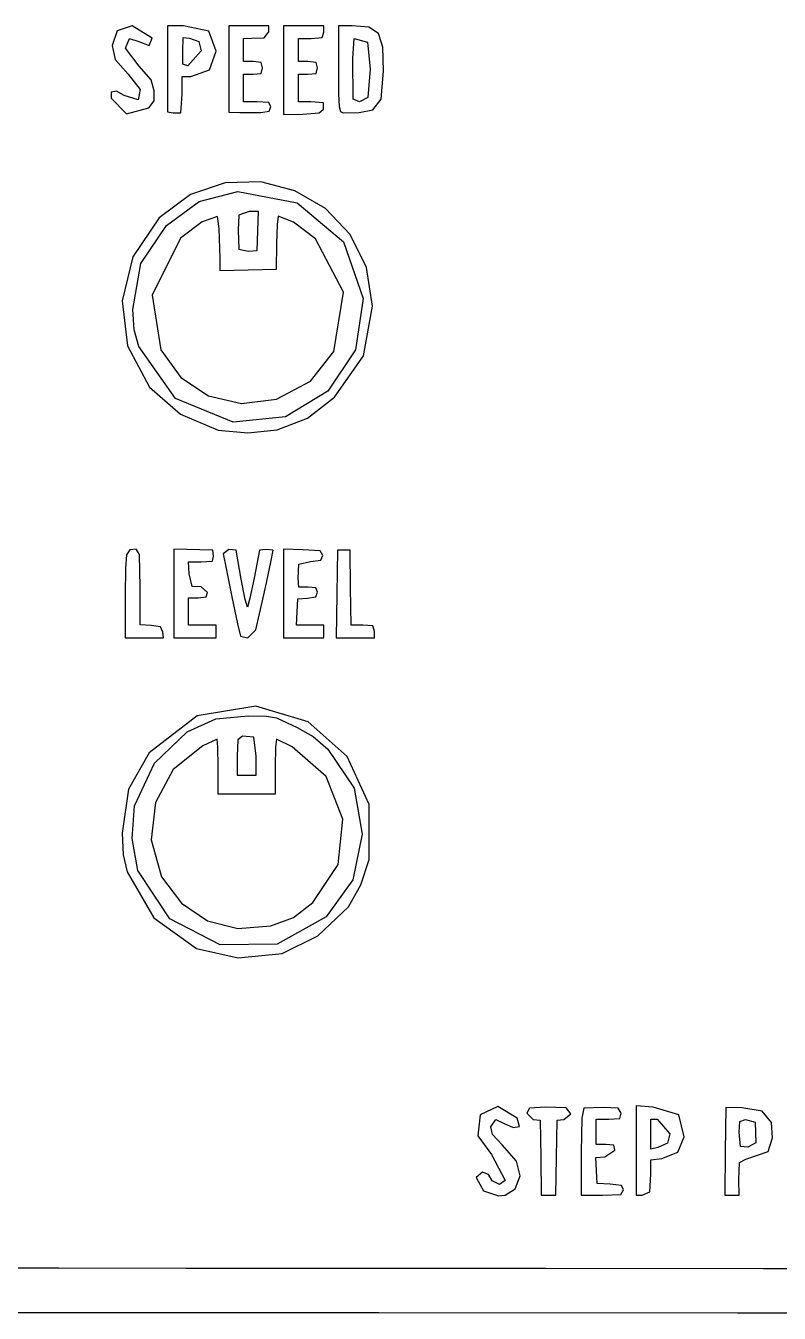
# Model space of a CAD drawing. Extents: x 0 to 149, y 0 to 89.
# Drawn here: x 38.05 to 53.16, y 30.79 to 56.61 of the extents above; entities that cross this region are included whole.
import ezdxf

# ---------------------------------------------------------------- set-up
doc = ezdxf.new("R2010")
doc.units = 0
doc.layers.get('0').update_dxf_attribs({"linetype": 'CONTINUOUS'})

msp = doc.modelspace()

# ---------------------------------------------------------------- linework, layer by layer
at = {"color": 0}
for p, q in [((40.1835, 56.6138), (39.8776, 56.5132)), ((40.5846, 56.3644), (40.1835, 56.6138)), ((41.209, 56.6138), (40.8891, 56.6138)), ((40.8891, 56.6138), (40.8891, 54.8845)), ((41.7174, 56.5037), (41.209, 56.6138)), ((42.9204, 56.6138), (42.1171, 56.6138)), ((42.1171, 56.6138), (42.1171, 54.8831)), ((42.9204, 56.4928), (42.9204, 56.6138)), ((44.0214, 56.6138), (43.2167, 56.6138)), ((43.2167, 56.6138), (43.2167, 54.8361)), ((44.0214, 56.4871), (44.0214, 56.6138)), ((44.5904, 56.6138), (44.3177, 56.6138)), ((44.3177, 56.6138), (44.3177, 55.7498)), ((44.9255, 56.5848), (44.5904, 56.6138)), ((45.1185, 56.4596), (44.9255, 56.5848)), ((39.8776, 56.5132), (39.7771, 56.2169)), ((40.0484, 56.1647), (40.1271, 56.3605)), ((40.1271, 56.3605), (40.313, 56.297)), ((40.313, 56.297), (40.5211, 56.2144)), ((40.5211, 56.2144), (40.5846, 56.3644)), ((41.1939, 56.0959), (41.2062, 56.3809)), ((41.2062, 56.3809), (41.3329, 56.3672)), ((41.3329, 56.3672), (41.5163, 56.2984)), ((41.5163, 56.2984), (41.5657, 56.1082)), ((41.862, 56.1068), (41.7174, 56.5037)), ((42.4134, 56.3605), (42.5718, 56.3658)), ((42.4134, 55.8945), (42.4134, 56.3605)), ((42.5718, 56.3658), (42.8255, 56.3714)), ((42.8255, 56.3714), (42.9204, 56.4928)), ((43.513, 55.8945), (43.513, 56.3605)), ((43.513, 56.3605), (43.7677, 56.3605)), ((43.7677, 56.3605), (43.9896, 56.3771)), ((43.9896, 56.3771), (44.0214, 56.4871)), ((44.6084, 55.9551), (44.6334, 56.3577)), ((44.6334, 56.3577), (44.9005, 56.2846)), ((45.2039, 56.1869), (45.1185, 56.4596)), ((39.7771, 56.2169), (39.842, 55.9361)), ((40.3229, 55.8038), (40.0484, 56.1647)), ((41.1963, 55.8465), (41.1939, 56.0959)), ((41.5657, 56.1082), (41.2972, 55.8105)), ((41.734, 55.728), (41.862, 56.1068)), ((44.9005, 56.2846), (44.9531, 55.7431)), ((45.2205, 55.7128), (45.2039, 56.1869)), ((39.842, 55.9361), (40.101, 55.6412)), ((40.5624, 55.5322), (40.3229, 55.8038)), ((41.2972, 55.8105), (41.1963, 55.8465)), ((42.6036, 55.8945), (42.4134, 55.8945)), ((42.7662, 55.8782), (42.6036, 55.8945)), ((42.7937, 55.7678), (42.7662, 55.8782)), ((43.7046, 55.8945), (43.513, 55.8945)), ((43.8672, 55.8782), (43.7046, 55.8945)), ((43.8947, 55.7678), (43.8672, 55.8782)), ((44.6126, 55.1438), (44.6084, 55.9551)), ((40.101, 55.6412), (40.3419, 55.335)), ((40.6245, 55.3074), (40.5624, 55.5322)), ((41.1854, 55.2415), (41.1854, 55.5985)), ((41.1854, 55.5985), (41.3561, 55.5985)), ((41.3561, 55.5985), (41.734, 55.728)), ((42.4134, 55.0898), (42.4134, 55.6412)), ((42.4134, 55.6412), (42.6036, 55.6412)), ((42.6036, 55.6412), (42.7662, 55.6588)), ((42.7662, 55.6588), (42.7937, 55.7678)), ((43.513, 55.0898), (43.513, 55.6412)), ((43.513, 55.6412), (43.7046, 55.6412)), ((43.7046, 55.6412), (43.8672, 55.6588)), ((43.8672, 55.6588), (43.8947, 55.7678)), ((44.3177, 55.7498), (44.3191, 55.251)), ((44.9531, 55.7431), (44.909, 55.1727)), ((45.175, 55.1438), (45.2205, 55.7128)), ((39.8653, 55.3021), (39.7577, 55.2827)), ((39.7577, 55.2827), (39.7619, 55.1642)), ((40.0209, 55.2168), (39.8653, 55.3021)), ((40.3419, 55.335), (40.2992, 55.1272)), ((40.6217, 55.1078), (40.6245, 55.3074)), ((39.7619, 55.1642), (40.0678, 54.846)), ((40.2992, 55.1272), (40.0209, 55.2168)), ((40.5158, 54.966), (40.6217, 55.1078)), ((41.1536, 54.8693), (41.1854, 55.2415)), ((42.6875, 55.0898), (42.4134, 55.0898)), ((42.9232, 55.076), (42.6875, 55.0898)), ((42.963, 54.9878), (42.9232, 55.076)), ((43.7653, 55.0898), (43.513, 55.0898)), ((44.0147, 55.0651), (43.7653, 55.0898)), ((44.02, 54.9381), (44.0147, 55.0651)), ((44.3191, 55.251), (44.3286, 54.9921)), ((44.7421, 55.0898), (44.6126, 55.1438)), ((44.909, 55.1727), (44.7421, 55.0898)), ((45.0053, 54.9271), (45.175, 55.1438)), ((40.0678, 54.846), (40.5158, 54.966)), ((40.8891, 54.8845), (41.0048, 54.8693)), ((41.0048, 54.8693), (41.1536, 54.8693)), ((42.1171, 54.8831), (42.339, 54.8707)), ((42.339, 54.8707), (42.762, 54.8721)), ((42.762, 54.8721), (42.9299, 54.9025)), ((42.9299, 54.9025), (42.963, 54.9892)), ((42.963, 54.9892), (42.963, 54.9878)), ((43.2167, 54.8361), (43.6026, 54.8432)), ((43.6026, 54.8432), (43.9289, 54.864)), ((43.9289, 54.864), (44.02, 54.9381)), ((44.3286, 54.9921), (44.3576, 54.8929)), ((44.3576, 54.8929), (44.413, 54.8693)), ((44.413, 54.8693), (44.7298, 54.8735)), ((44.7298, 54.8735), (45.0053, 54.9271)), ((42.0469, 53.4638), (41.3508, 53.2282)), ((42.7591, 53.4818), (42.0469, 53.4638)), ((43.4439, 53.3026), (42.7591, 53.4818)), ((41.3508, 53.2282), (40.7197, 52.7583)), ((41.523, 53.0916), (42.2988, 53.2927)), ((42.2988, 53.2927), (43.4894, 53.0627)), ((44.0559, 52.9456), (43.4439, 53.3026)), ((40.8672, 52.6108), (41.523, 53.0916)), ((43.4894, 53.0627), (44.4211, 52.2799)), ((44.5491, 52.4274), (44.0559, 52.9456)), ((40.7197, 52.7583), (40.192, 51.9811)), ((41.5837, 52.6782), (41.1484, 52.3505)), ((41.8938, 52.7872), (41.5837, 52.6782)), ((41.9255, 52.5445), (41.8938, 52.7872)), ((42.3196, 52.8147), (42.3086, 52.5141)), ((42.5249, 52.8891), (42.3196, 52.8147)), ((42.7122, 52.8891), (42.5249, 52.8891)), ((42.6999, 52.4979), (42.7122, 52.8891)), ((43.1105, 52.7967), (43.0886, 52.6246)), ((43.4164, 52.6743), (43.1105, 52.7967)), ((40.356, 51.8488), (40.8672, 52.6108)), ((41.9446, 51.9451), (41.9255, 52.5445)), ((42.3086, 52.5141), (42.3224, 52.1353)), ((42.6875, 52.1063), (42.6999, 52.4979)), ((43.0886, 52.6246), (43.0759, 52.2471)), ((43.8573, 52.3378), (43.4164, 52.6743)), ((44.8786, 51.7687), (44.5491, 52.4274)), ((41.1484, 52.3505), (40.5832, 51.212)), ((43.0759, 52.2471), (43.0692, 51.7246)), ((44.4168, 51.2713), (43.8573, 52.3378)), ((44.4211, 52.2799), (44.8123, 51.1457)), ((40.192, 51.9811), (39.9796, 51.0949)), ((41.9474, 51.7013), (41.9446, 51.9451)), ((42.3224, 52.1353), (42.5083, 52.0926)), ((42.5083, 52.0926), (42.6875, 52.1063)), ((40.1973, 50.9199), (40.356, 51.8488)), ((42.5083, 51.7123), (41.9474, 51.7013)), ((43.0692, 51.7246), (42.5083, 51.7123)), ((44.9986, 50.9873), (44.8786, 51.7687)), ((40.5832, 51.212), (40.7582, 50.1138)), ((44.2253, 50.0807), (44.4168, 51.2713)), ((44.8123, 51.1457), (44.6596, 50.111)), ((39.9796, 51.0949), (40.09, 50.1936)), ((40.2209, 50.5174), (40.1973, 50.9199)), ((44.8194, 49.9911), (44.9986, 50.9873)), ((40.3172, 50.1798), (40.2209, 50.5174)), ((40.09, 50.1936), (40.5282, 49.3642)), ((41.0475, 49.1367), (40.3172, 50.1798)), ((40.7582, 50.1138), (41.1536, 49.5596)), ((44.6596, 50.111), (44.1053, 49.2855)), ((43.7568, 49.4852), (44.2253, 50.0807)), ((44.2366, 49.1642), (44.8194, 49.9911)), ((40.5282, 49.3642), (41.1484, 48.8237)), ((41.1536, 49.5596), (41.7131, 49.1931)), ((43.0749, 49.1257), (43.7568, 49.4852)), ((42.2081, 48.6625), (41.0475, 49.1367)), ((41.7131, 49.1931), (42.3732, 49.0403)), ((42.3732, 49.0403), (43.0749, 49.1257)), ((44.1053, 49.2855), (43.2523, 48.7701)), ((43.6961, 48.744), (44.2366, 49.1642)), ((41.1484, 48.8237), (41.9047, 48.5027)), ((43.2523, 48.7701), (42.2081, 48.6625)), ((43.09, 48.5098), (43.6961, 48.744)), ((41.9047, 48.5027), (42.4974, 48.4505)), ((42.4974, 48.4505), (43.09, 48.5098)), ((40.0678, 46.0058), (40.0445, 45.7345)), ((40.1313, 46.1038), (40.0678, 46.0058)), ((40.2579, 46.1162), (40.1313, 46.1038)), ((40.3257, 46.0072), (40.2579, 46.1162)), ((40.338, 45.3552), (40.3257, 46.0072)), ((41.7985, 46.0939), (41.0161, 46.1186)), ((41.0161, 46.1186), (41.0161, 44.3371)), ((41.7904, 45.8763), (41.8123, 45.9782)), ((41.8123, 45.9782), (41.7985, 46.0939)), ((42.121, 46.1077), (42.0028, 46.0237)), ((42.0028, 46.0237), (42.0631, 45.7316)), ((42.2645, 46.0939), (42.121, 46.1077)), ((42.3679, 45.5126), (42.2645, 46.0939)), ((42.7316, 46.0939), (42.6254, 45.5359)), ((42.8681, 46.1077), (42.7316, 46.0939)), ((43.0057, 46.0939), (42.8681, 46.1077)), ((42.9588, 45.8541), (43.0057, 46.0939)), ((43.6093, 46.1063), (43.2167, 46.1186)), ((43.2167, 46.1186), (43.2167, 44.3371)), ((43.9498, 46.083), (43.6093, 46.1063)), ((44.0009, 45.9892), (43.9498, 46.083)), ((43.9635, 45.8971), (44.0009, 45.9892)), ((44.2969, 46.0939), (44.2845, 45.2162)), ((44.5505, 46.0939), (44.2969, 46.0939)), ((44.5615, 45.3429), (44.5505, 46.0939)), ((40.0445, 45.7345), (40.0417, 45.2011)), ((41.3205, 45.6188), (41.3082, 45.8611)), ((41.3082, 45.8611), (41.5671, 45.8611)), ((41.5671, 45.8611), (41.7904, 45.8763)), ((42.0631, 45.7316), (42.1802, 45.1637)), ((42.8516, 45.3499), (42.9588, 45.8541)), ((43.5074, 45.5373), (43.524, 45.8142)), ((43.524, 45.8142), (43.7596, 45.8706)), ((43.7596, 45.8706), (43.9635, 45.8971)), ((41.3865, 45.369), (41.3205, 45.6188)), ((42.4462, 45.11), (42.3679, 45.5126)), ((42.6254, 45.5359), (42.5429, 45.1362)), ((43.5225, 45.3542), (43.5074, 45.5373)), ((40.0417, 45.2011), (40.0417, 44.3371)), ((40.338, 44.5961), (40.338, 45.3552)), ((41.5657, 45.3595), (41.3865, 45.369)), ((41.6927, 45.248), (41.5657, 45.3595)), ((41.6624, 45.1584), (41.6927, 45.248)), ((42.7359, 44.8194), (42.8516, 45.3499)), ((43.7085, 45.3542), (43.5225, 45.3542)), ((43.8644, 45.3376), (43.7085, 45.3542)), ((43.863, 45.1626), (43.8947, 45.2508)), ((43.8947, 45.2508), (43.8644, 45.3376)), ((44.2845, 45.2162), (44.2736, 44.3371)), ((44.5742, 44.5918), (44.5615, 45.3429)), ((41.312, 44.5918), (41.312, 45.1418)), ((41.312, 45.1418), (41.5025, 45.1418)), ((41.5025, 45.1418), (41.6624, 45.1584)), ((42.1802, 45.1637), (42.2949, 44.6169)), ((42.4946, 44.9545), (42.4462, 45.11)), ((42.5429, 45.1362), (42.4946, 44.9545)), ((43.4742, 44.5918), (43.5046, 45.121)), ((43.5046, 45.121), (43.6989, 45.1337)), ((43.6989, 45.1337), (43.863, 45.1626)), ((42.6628, 44.4969), (42.7359, 44.8194)), ((40.5613, 44.5837), (40.338, 44.5961)), ((40.7515, 44.5562), (40.5613, 44.5837)), ((40.797, 44.4542), (40.7515, 44.5562)), ((40.8093, 44.3371), (40.797, 44.4542)), ((41.862, 44.5918), (41.312, 44.5918)), ((41.862, 44.4652), (41.862, 44.5918)), ((41.862, 44.3371), (41.862, 44.4652)), ((42.2949, 44.6169), (42.3556, 44.3699)), ((42.4988, 44.3371), (42.6628, 44.4969)), ((44.0214, 44.5918), (43.4742, 44.5918)), ((44.0214, 44.4652), (44.0214, 44.5918)), ((44.0214, 44.3371), (44.0214, 44.4652)), ((44.8056, 44.5918), (44.5742, 44.5918)), ((45.0067, 44.5766), (44.8056, 44.5918)), ((45.037, 44.4652), (45.0067, 44.5766)), ((45.037, 44.3371), (45.037, 44.4652)), ((40.0417, 44.3371), (40.8093, 44.3371)), ((41.0161, 44.3371), (41.862, 44.3371)), ((42.3556, 44.3699), (42.4988, 44.3371)), ((43.2167, 44.3371), (44.0214, 44.3371)), ((44.2736, 44.3371), (45.037, 44.3371)), ((42.6586, 42.9701), (41.4831, 42.7729)), ((43.7074, 42.6529), (42.6586, 42.9701)), ((41.4831, 42.7729), (40.5183, 42.0303)), ((41.2821, 42.4505), (41.8592, 42.7108)), ((41.8592, 42.7108), (42.5041, 42.7757)), ((42.5041, 42.7757), (42.8748, 42.7648)), ((42.8748, 42.7648), (43.0759, 42.7359)), ((43.0759, 42.7359), (43.488, 42.5415)), ((44.4941, 41.9573), (43.7074, 42.6529)), ((40.6287, 41.825), (41.2821, 42.4505)), ((42.3954, 42.3665), (42.3002, 42.2935)), ((42.6201, 42.3429), (42.3954, 42.3665)), ((43.488, 42.5415), (43.8108, 42.3609)), ((43.8108, 42.3609), (44.1029, 42.1033)), ((41.5988, 42.1735), (41.0034, 41.6966)), ((41.8828, 42.3058), (41.5988, 42.1735)), ((41.898, 42.1446), (41.8828, 42.3058)), ((41.9047, 41.7558), (41.898, 42.1446)), ((42.3002, 42.2935), (42.2864, 41.9626)), ((42.6667, 41.964), (42.6201, 42.3429)), ((43.0555, 42.1446), (43.0484, 41.7558)), ((43.0735, 42.3058), (43.0555, 42.1446)), ((43.3888, 42.1527), (43.0735, 42.3058)), ((44.0683, 41.5548), (43.3888, 42.1527)), ((44.1029, 42.1033), (44.632, 41.3219)), ((40.5183, 42.0303), (40.1052, 41.3025)), ((42.2864, 41.9626), (42.2864, 41.5865)), ((42.6667, 41.5865), (42.6667, 41.964)), ((44.9308, 40.9981), (44.4941, 41.9573)), ((40.229, 40.9677), (40.6287, 41.825)), ((41.0034, 41.6966), (40.6467, 41.0351)), ((41.9047, 41.2048), (41.9047, 41.7558)), ((42.2864, 41.5865), (42.6667, 41.5865)), ((43.0484, 41.7558), (43.0484, 41.2048)), ((44.4017, 40.7046), (44.0683, 41.5548)), ((44.632, 41.3219), (44.7933, 40.4001)), ((40.1052, 41.3025), (39.9782, 40.422)), ((43.0484, 41.2048), (41.9047, 41.2048)), ((40.1807, 40.3105), (40.229, 40.9677)), ((40.6467, 41.0351), (40.5599, 40.2883)), ((44.9351, 39.89), (44.9308, 40.9981)), ((44.3121, 39.7923), (44.4017, 40.7046)), ((39.9782, 40.422), (39.9976, 39.9867)), ((40.2911, 39.6695), (40.1807, 40.3105)), ((40.5599, 40.2883), (40.7719, 39.5457)), ((44.7933, 40.4001), (44.607, 39.4836)), ((39.9976, 39.9867), (40.0801, 39.6462)), ((43.8065, 39.0289), (44.3121, 39.7923)), ((44.7629, 39.3816), (44.9351, 39.89)), ((40.0801, 39.6462), (40.6164, 38.7255)), ((40.9332, 38.7036), (40.2911, 39.6695)), ((40.7719, 39.5457), (41.1674, 39.0165)), ((44.607, 39.4836), (44.0697, 38.7406)), ((44.5202, 38.9407), (44.7629, 39.3816)), ((41.1674, 39.0165), (41.6899, 38.6651)), ((43.4125, 38.7269), (43.8065, 39.0289)), ((44.0697, 38.7406), (43.0886, 38.1977)), ((43.9057, 38.3603), (44.5202, 38.9407)), ((40.6164, 38.7255), (41.4708, 38.1095)), ((41.9474, 38.1811), (40.9332, 38.7036)), ((41.6899, 38.6651), (42.2988, 38.5092)), ((42.2988, 38.5092), (42.9602, 38.5643)), ((42.9602, 38.5643), (43.4125, 38.7269)), ((43.1892, 38.0062), (43.9057, 38.3603)), ((41.4708, 38.1095), (42.3072, 37.9208)), ((43.0886, 38.1977), (41.9474, 38.1811)), ((42.3072, 37.9208), (43.1892, 38.0062)), ((47.5149, 34.9402), (47.1607, 34.7707)), ((47.8991, 34.7045), (47.5149, 34.9402)), ((48.1499, 34.9057), (48.0935, 34.8051)), ((48.4671, 34.9278), (48.1499, 34.9057)), ((48.8858, 34.9126), (48.4671, 34.9278)), ((48.974, 34.7913), (48.8858, 34.9126)), ((49.2386, 34.9043), (49.1973, 34.7059)), ((49.6316, 34.9195), (49.2386, 34.9043)), ((49.9276, 34.9043), (49.6316, 34.9195)), ((49.983, 34.8023), (49.9276, 34.9043)), ((50.6264, 34.9278), (50.2874, 34.9512)), ((50.2874, 34.9512), (50.2874, 33.1611)), ((51.1447, 34.7748), (50.6264, 34.9278)), ((52.0859, 34.9181), (52.0746, 34.0403)), ((52.4069, 34.914), (52.0859, 34.9181)), ((52.8161, 34.8464), (52.4069, 34.914)), ((47.1607, 34.7707), (47.111, 34.3517)), ((47.3742, 34.5295), (47.4747, 34.6811)), ((47.4747, 34.6811), (47.6278, 34.6039)), ((47.6278, 34.6039), (47.8208, 34.5157)), ((47.9488, 34.5392), (47.8991, 34.7045)), ((48.0935, 34.8051), (48.2205, 34.6783)), ((48.2205, 34.6783), (48.3609, 34.6645)), ((48.3609, 34.6645), (48.3718, 33.9135)), ((48.6876, 33.9135), (48.6999, 34.6645)), ((48.6999, 34.6645), (48.8379, 34.6783)), ((48.8379, 34.6783), (48.974, 34.7913)), ((49.1973, 34.7059), (49.1864, 34.0251)), ((49.4827, 34.1781), (49.4827, 34.6852)), ((49.4827, 34.6852), (49.7388, 34.6852)), ((49.7388, 34.6852), (49.9622, 34.7004)), ((49.9622, 34.7004), (49.983, 34.8023)), ((50.5837, 34.3862), (50.5837, 34.6852)), ((50.5837, 34.6852), (50.7076, 34.6852)), ((50.7076, 34.6852), (50.964, 34.3917)), ((51.2491, 34.3324), (51.1447, 34.7748)), ((52.3505, 34.4234), (52.3628, 34.6356)), ((52.3628, 34.6356), (52.4757, 34.677)), ((52.4757, 34.677), (52.6729, 34.6218)), ((52.6729, 34.6218), (52.6891, 34.2126)), ((52.9978, 34.6149), (52.8161, 34.8464)), ((53.0186, 34.3076), (52.9978, 34.6149)), ((47.111, 34.3517), (47.3851, 33.9783)), ((47.4045, 34.3793), (47.3742, 34.5295)), ((47.6003, 34.1698), (47.4045, 34.3793)), ((47.8208, 34.5157), (47.9488, 34.5392)), ((50.5837, 34.0858), (50.5837, 34.3862)), ((50.964, 34.3917), (50.9157, 34.2015)), ((52.3819, 34.1368), (52.3505, 34.4234)), ((47.8854, 33.8446), (47.6003, 34.1698)), ((49.6757, 34.1781), (49.4827, 34.1781)), ((49.8394, 34.1616), (49.6757, 34.1781)), ((49.856, 34.061), (49.8394, 34.1616)), ((50.7213, 34.1161), (50.5837, 34.0858)), ((50.9157, 34.2015), (50.7213, 34.1161)), ((51.1253, 34.0238), (51.2491, 34.3324)), ((52.524, 34.1216), (52.3819, 34.1368)), ((52.6891, 34.2126), (52.524, 34.1216)), ((52.9361, 34.0389), (53.0186, 34.3076)), ((47.3851, 33.9783), (47.661, 33.4546)), ((47.9584, 33.5511), (47.8854, 33.8446)), ((48.3718, 33.9135), (48.3842, 33.1611)), ((48.6763, 33.1611), (48.6876, 33.9135)), ((49.1864, 34.0251), (49.1864, 33.1611)), ((49.4785, 33.919), (49.6605, 33.9314)), ((49.4908, 33.6558), (49.4785, 33.919)), ((49.6605, 33.9314), (49.856, 34.061)), ((50.5837, 33.8694), (50.8042, 33.8956)), ((50.5837, 33.5828), (50.5837, 33.8694)), ((50.8042, 33.8956), (51.1253, 34.0238)), ((52.0746, 34.0403), (52.0637, 33.1611)), ((52.3558, 33.8184), (52.4828, 33.8818)), ((52.4828, 33.8818), (52.9361, 34.0389)), ((47.2063, 33.6241), (47.0778, 33.5166)), ((47.3234, 33.5732), (47.2063, 33.6241)), ((47.4017, 33.445), (47.3234, 33.5732)), ((49.5032, 33.394), (49.4908, 33.6558)), ((50.5576, 33.2286), (50.5837, 33.5828)), ((52.3434, 33.4684), (52.3558, 33.8184)), ((47.0778, 33.5166), (47.2239, 33.2466)), ((47.5477, 33.3733), (47.4017, 33.445)), ((47.661, 33.4546), (47.5477, 33.3733)), ((47.8607, 33.2879), (47.9584, 33.5511)), ((49.7678, 33.3816), (49.5032, 33.394)), ((49.9925, 33.3568), (49.7678, 33.3816)), ((50.0324, 33.2659), (49.9925, 33.3568)), ((52.3529, 33.1611), (52.3434, 33.4684)), ((47.2239, 33.2466), (47.5287, 33.1459)), ((47.5287, 33.1459), (47.6596, 33.1611)), ((47.6596, 33.1611), (47.8607, 33.2879)), ((48.3842, 33.1611), (48.6763, 33.1611)), ((49.1864, 33.1611), (49.6094, 33.1611)), ((49.6094, 33.1611), (49.9787, 33.1749)), ((49.9787, 33.1749), (50.0324, 33.2659)), ((50.2874, 33.1611), (50.4102, 33.1611)), ((50.4102, 33.1611), (50.5576, 33.2286)), ((52.0637, 33.1611), (52.3529, 33.1611)), ((38.7117, 31.6935), (37.0762, 31.6949)), ((41.2556, 31.6907), (38.7117, 31.6935)), ((44.5576, 31.6894), (41.2556, 31.6907)), ((48.4685, 31.6866), (44.5576, 31.6894)), ((52.838, 31.6852), (48.4685, 31.6866)), ((57.5208, 31.6825), (52.838, 31.6852)), ((33.0977, 30.813), (38.6443, 30.8088)), ((38.6443, 30.8088), (45.1295, 30.8047)), ((45.1295, 30.8047), (52.3187, 30.7992)), ((52.3187, 30.7992), (59.975, 30.7923))]:
    msp.add_line(p, q, dxfattribs=at)

doc.saveas('drawing.dxf')
